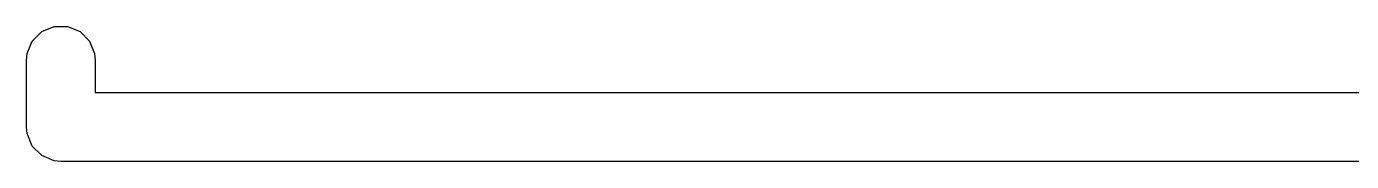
# Model space of a CAD drawing. Header units: inches. Extents: x -2.1 to 1.75, y 0.25 to 2.74.
# Drawn here: x 0.3691 to 0.4828, y 2.1157 to 2.1272 of the extents above; entities that cross this region are included whole.
import ezdxf

# ---------------------------------------------------------------- set-up
doc = ezdxf.new("R2010")
doc.units = ezdxf.units.IN
doc.header["$MEASUREMENT"] = 0
doc.layers.add('BLACK', color=250, linetype='CONTINUOUS')

msp = doc.modelspace()

# ---------------------------------------------------------------- linework, layer by layer
at = {"layer": 'BLACK', "linetype": 'CONTINUOUS'}
for p, q in [((0.37037, 2.12679), (0.37143, 2.12723)), ((0.37143, 2.12723), (0.37258, 2.12723)), ((0.37258, 2.12723), (0.37365, 2.12679)), ((0.36911, 2.12491), (0.36955, 2.12597)), ((0.36955, 2.12597), (0.37037, 2.12679)), ((0.37365, 2.12679), (0.37446, 2.12597)), ((0.37446, 2.12597), (0.3749, 2.12491)), ((0.36906, 2.12433), (0.36911, 2.12491)), ((0.3749, 2.12491), (0.37496, 2.12433)), ((0.36906, 2.11862), (0.36906, 2.12433)), ((0.37496, 2.12433), (0.37496, 2.12157)), ((0.37496, 2.12157), (0.53244, 2.12157)), ((0.36911, 2.11805), (0.36906, 2.11862)), ((0.36955, 2.11698), (0.36911, 2.11805)), ((0.37037, 2.11617), (0.36955, 2.11698)), ((0.37143, 2.11573), (0.37037, 2.11617)), ((0.37201, 2.11567), (0.37143, 2.11573)), ((0.53539, 2.11567), (0.37201, 2.11567))]:
    msp.add_line(p, q, dxfattribs=at)

doc.saveas('drawing.dxf')
